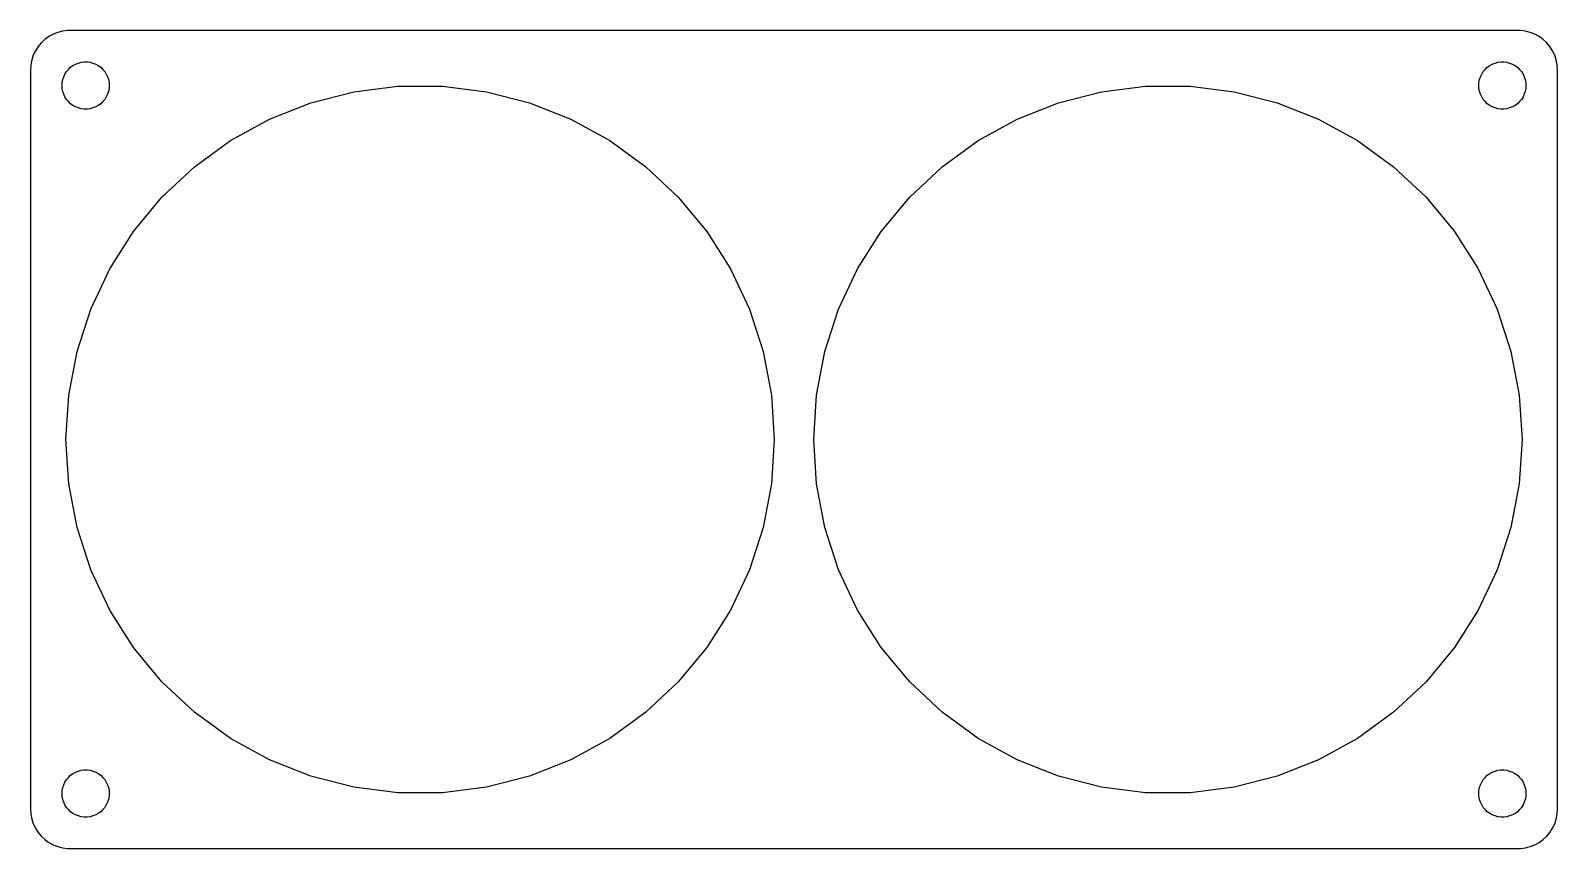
# Model space of a CAD drawing. Header units: metres. Extents: x -97 to 97, y -52 to 52.
import ezdxf

# ---------------------------------------------------------------- set-up
doc = ezdxf.new("R2010")
doc.units = ezdxf.units.M

msp = doc.modelspace()

# ---------------------------------------------------------------- linework, layer by layer
for p, q in [((-95.1871, 50.8526), (-95.6448, 50.4227)), ((-94.6791, 51.2216), (-95.1871, 50.8526)), ((-94.1289, 51.5241), (-94.6791, 51.2216)), ((-93.5451, 51.7553), (-94.1289, 51.5241)), ((-92.9369, 51.9114), (-93.5451, 51.7553)), ((-92.3139, 51.9901), (-92.9369, 51.9114)), ((92.3139, 51.9901), (-92.3139, 51.9901)), ((92.9369, 51.9114), (92.3139, 51.9901)), ((93.5451, 51.7553), (92.9369, 51.9114)), ((94.1289, 51.5241), (93.5451, 51.7553)), ((94.6791, 51.2216), (94.1289, 51.5241)), ((95.1871, 50.8526), (94.6791, 51.2216)), ((95.6448, 50.4227), (95.1871, 50.8526)), ((-96.6489, 48.8406), (-96.8429, 48.2434)), ((-96.3815, 49.4088), (-96.6489, 48.8406)), ((-96.0451, 49.9389), (-96.3815, 49.4088)), ((-95.6448, 50.4227), (-96.0451, 49.9389)), ((96.0451, 49.9389), (95.6448, 50.4227)), ((96.3815, 49.4088), (96.0451, 49.9389)), ((96.6489, 48.8406), (96.3815, 49.4088)), ((96.8429, 48.2434), (96.6489, 48.8406)), ((-96.9606, 47.6267), (-97, 47)), ((-97, 47), (-97, -47)), ((-96.8429, 48.2434), (-96.9606, 47.6267)), ((-92.6289, 46.4453), (-92.427, 46.7634)), ((-92.427, 46.7634), (-92.1869, 47.0536)), ((-92.1869, 47.0536), (-91.9123, 47.3115)), ((-91.9123, 47.3115), (-91.6075, 47.533)), ((-91.6075, 47.533), (-91.2773, 47.7145)), ((-91.2773, 47.7145), (-90.927, 47.8532)), ((-90.927, 47.8532), (-90.5621, 47.9469)), ((-90.5621, 47.9469), (-90.1884, 47.9941)), ((-90.1884, 47.9941), (-89.8116, 47.9941)), ((-89.8116, 47.9941), (-89.4379, 47.9469)), ((-89.4379, 47.9469), (-89.073, 47.8532)), ((-89.073, 47.8532), (-88.7227, 47.7145)), ((-88.7227, 47.7145), (-88.3925, 47.533)), ((-88.3925, 47.533), (-88.0877, 47.3115)), ((-88.0877, 47.3115), (-87.8131, 47.0536)), ((-87.8131, 47.0536), (-87.573, 46.7634)), ((-87.573, 46.7634), (-87.3711, 46.4453)), ((87.3711, 46.4453), (87.573, 46.7634)), ((87.573, 46.7634), (87.8131, 47.0536)), ((87.8131, 47.0536), (88.0877, 47.3115)), ((88.0877, 47.3115), (88.3925, 47.533)), ((88.3925, 47.533), (88.7227, 47.7145)), ((88.7227, 47.7145), (89.073, 47.8532)), ((89.073, 47.8532), (89.4379, 47.9469)), ((89.4379, 47.9469), (89.8116, 47.9941)), ((89.8116, 47.9941), (90.1884, 47.9941)), ((90.1884, 47.9941), (90.5621, 47.9469)), ((90.5621, 47.9469), (90.927, 47.8532)), ((90.927, 47.8532), (91.2773, 47.7145)), ((91.2773, 47.7145), (91.6075, 47.533)), ((91.6075, 47.533), (91.9123, 47.3115)), ((91.9123, 47.3115), (92.1869, 47.0536)), ((92.1869, 47.0536), (92.427, 46.7634)), ((92.427, 46.7634), (92.6289, 46.4453)), ((96.9606, 47.6267), (96.8429, 48.2434)), ((97, 47), (96.9606, 47.6267)), ((97, -47), (97, 47)), ((-93, 45), (-92.9763, 45.376)), ((-92.9763, 44.624), (-93, 45)), ((-92.9763, 45.376), (-92.9057, 45.7461)), ((-92.9057, 44.2539), (-92.9763, 44.624)), ((-92.9057, 45.7461), (-92.7893, 46.1044)), ((-92.7893, 46.1044), (-92.6289, 46.4453)), ((-87.3711, 46.4453), (-87.2107, 46.1044)), ((-87.2107, 46.1044), (-87.0943, 45.7461)), ((-87.0943, 45.7461), (-87.0237, 45.376)), ((-87.0237, 44.624), (-87.0943, 44.2539)), ((-87.0237, 45.376), (-87, 45)), ((-87, 45), (-87.0237, 44.624)), ((-55.9322, 44.2029), (-50.3256, 44.9112)), ((-50.3256, 44.9112), (-44.6744, 44.9112)), ((-44.6744, 44.9112), (-39.0678, 44.2029)), ((39.0678, 44.2029), (44.6744, 44.9112)), ((44.6744, 44.9112), (50.3256, 44.9112)), ((50.3256, 44.9112), (55.9322, 44.2029)), ((87, 45), (87.0237, 45.376)), ((87.0237, 44.624), (87, 45)), ((87.0237, 45.376), (87.0943, 45.7461)), ((87.0943, 44.2539), (87.0237, 44.624)), ((87.0943, 45.7461), (87.2107, 46.1044)), ((87.2107, 46.1044), (87.3711, 46.4453)), ((92.6289, 46.4453), (92.7893, 46.1044)), ((92.7893, 46.1044), (92.9057, 45.7461)), ((92.9057, 45.7461), (92.9763, 45.376)), ((92.9763, 44.624), (92.9057, 44.2539)), ((92.9763, 45.376), (93, 45)), ((93, 45), (92.9763, 44.624)), ((-92.7893, 43.8956), (-92.9057, 44.2539)), ((-92.6289, 43.5547), (-92.7893, 43.8956)), ((-92.427, 43.2366), (-92.6289, 43.5547)), ((-92.1869, 42.9464), (-92.427, 43.2366)), ((-91.9123, 42.6885), (-92.1869, 42.9464)), ((-91.6075, 42.467), (-91.9123, 42.6885)), ((-88.0877, 42.6885), (-88.3925, 42.467)), ((-87.8131, 42.9464), (-88.0877, 42.6885)), ((-87.573, 43.2366), (-87.8131, 42.9464)), ((-87.3711, 43.5547), (-87.573, 43.2366)), ((-87.2107, 43.8956), (-87.3711, 43.5547)), ((-87.0943, 44.2539), (-87.2107, 43.8956)), ((-66.6601, 40.7172), (-61.4058, 42.7975)), ((-61.4058, 42.7975), (-55.9322, 44.2029)), ((-39.0678, 44.2029), (-33.5942, 42.7975)), ((-33.5942, 42.7975), (-28.3399, 40.7172)), ((28.3399, 40.7172), (33.5942, 42.7975)), ((33.5942, 42.7975), (39.0678, 44.2029)), ((55.9322, 44.2029), (61.4058, 42.7975)), ((61.4058, 42.7975), (66.6601, 40.7172)), ((87.2107, 43.8956), (87.0943, 44.2539)), ((87.3711, 43.5547), (87.2107, 43.8956)), ((87.573, 43.2366), (87.3711, 43.5547)), ((87.8131, 42.9464), (87.573, 43.2366)), ((88.0877, 42.6885), (87.8131, 42.9464)), ((88.3925, 42.467), (88.0877, 42.6885)), ((91.9123, 42.6885), (91.6075, 42.467)), ((92.1869, 42.9464), (91.9123, 42.6885)), ((92.427, 43.2366), (92.1869, 42.9464)), ((92.6289, 43.5547), (92.427, 43.2366)), ((92.7893, 43.8956), (92.6289, 43.5547)), ((92.9057, 44.2539), (92.7893, 43.8956)), ((-91.2773, 42.2855), (-91.6075, 42.467)), ((-90.927, 42.1468), (-91.2773, 42.2855)), ((-90.5621, 42.0531), (-90.927, 42.1468)), ((-90.1884, 42.0059), (-90.5621, 42.0531)), ((-89.8116, 42.0059), (-90.1884, 42.0059)), ((-89.4379, 42.0531), (-89.8116, 42.0059)), ((-89.073, 42.1468), (-89.4379, 42.0531)), ((-88.7227, 42.2855), (-89.073, 42.1468)), ((-88.3925, 42.467), (-88.7227, 42.2855)), ((88.7227, 42.2855), (88.3925, 42.467)), ((89.073, 42.1468), (88.7227, 42.2855)), ((89.4379, 42.0531), (89.073, 42.1468)), ((89.8116, 42.0059), (89.4379, 42.0531)), ((90.1884, 42.0059), (89.8116, 42.0059)), ((90.5621, 42.0531), (90.1884, 42.0059)), ((90.927, 42.1468), (90.5621, 42.0531)), ((91.2773, 42.2855), (90.927, 42.1468)), ((91.6075, 42.467), (91.2773, 42.2855)), ((-71.6122, 37.9948), (-66.6601, 40.7172)), ((-28.3399, 40.7172), (-23.3878, 37.9948)), ((23.3878, 37.9948), (28.3399, 40.7172)), ((66.6601, 40.7172), (71.6122, 37.9948)), ((-76.1841, 34.6731), (-71.6122, 37.9948)), ((-23.3878, 37.9948), (-18.8159, 34.6731)), ((18.8159, 34.6731), (23.3878, 37.9948)), ((71.6122, 37.9948), (76.1841, 34.6731)), ((-80.3036, 30.8046), (-76.1841, 34.6731)), ((-18.8159, 34.6731), (-14.6964, 30.8046)), ((14.6964, 30.8046), (18.8159, 34.6731)), ((76.1841, 34.6731), (80.3036, 30.8046)), ((-83.9058, 26.4503), (-80.3036, 30.8046)), ((-14.6964, 30.8046), (-11.0942, 26.4503)), ((11.0942, 26.4503), (14.6964, 30.8046)), ((80.3036, 30.8046), (83.9058, 26.4503)), ((-86.9338, 21.6789), (-83.9058, 26.4503)), ((-11.0942, 26.4503), (-8.06619, 21.6789)), ((8.06619, 21.6789), (11.0942, 26.4503)), ((83.9058, 26.4503), (86.9338, 21.6789)), ((-89.3399, 16.5656), (-86.9338, 21.6789)), ((-8.06619, 21.6789), (-5.66005, 16.5656)), ((5.66005, 16.5656), (8.06619, 21.6789)), ((86.9338, 21.6789), (89.3399, 16.5656)), ((-91.0862, 11.191), (-89.3399, 16.5656)), ((-5.66005, 16.5656), (-3.91376, 11.191)), ((3.91376, 11.191), (5.66005, 16.5656)), ((89.3399, 16.5656), (91.0862, 11.191)), ((-92.1452, 5.63998), (-91.0862, 11.191)), ((-3.91376, 11.191), (-2.85483, 5.63998)), ((2.85483, 5.63998), (3.91376, 11.191)), ((91.0862, 11.191), (92.1452, 5.63998)), ((-92.5, 0), (-92.1452, 5.63998)), ((-2.85483, 5.63998), (-2.5, 0)), ((2.5, 0), (2.85483, 5.63998)), ((92.1452, 5.63998), (92.5, 0)), ((-92.1452, -5.63998), (-92.5, 0)), ((-2.5, 0), (-2.85483, -5.63998)), ((2.85483, -5.63998), (2.5, 0)), ((92.5, 0), (92.1452, -5.63998)), ((-91.0862, -11.191), (-92.1452, -5.63998)), ((-2.85483, -5.63998), (-3.91376, -11.191)), ((3.91376, -11.191), (2.85483, -5.63998)), ((92.1452, -5.63998), (91.0862, -11.191)), ((-89.3399, -16.5656), (-91.0862, -11.191)), ((-3.91376, -11.191), (-5.66005, -16.5656)), ((5.66005, -16.5656), (3.91376, -11.191)), ((91.0862, -11.191), (89.3399, -16.5656)), ((-86.9338, -21.6789), (-89.3399, -16.5656)), ((-5.66005, -16.5656), (-8.06619, -21.6789)), ((8.06619, -21.6789), (5.66005, -16.5656)), ((89.3399, -16.5656), (86.9338, -21.6789)), ((-83.9058, -26.4503), (-86.9338, -21.6789)), ((-8.06619, -21.6789), (-11.0942, -26.4503)), ((11.0942, -26.4503), (8.06619, -21.6789)), ((86.9338, -21.6789), (83.9058, -26.4503)), ((-80.3036, -30.8046), (-83.9058, -26.4503)), ((-11.0942, -26.4503), (-14.6964, -30.8046)), ((14.6964, -30.8046), (11.0942, -26.4503)), ((83.9058, -26.4503), (80.3036, -30.8046)), ((-76.1841, -34.6731), (-80.3036, -30.8046)), ((-14.6964, -30.8046), (-18.8159, -34.6731)), ((18.8159, -34.6731), (14.6964, -30.8046)), ((80.3036, -30.8046), (76.1841, -34.6731)), ((-71.6122, -37.9948), (-76.1841, -34.6731)), ((-18.8159, -34.6731), (-23.3878, -37.9948)), ((23.3878, -37.9948), (18.8159, -34.6731)), ((76.1841, -34.6731), (71.6122, -37.9948)), ((-66.6601, -40.7172), (-71.6122, -37.9948)), ((-23.3878, -37.9948), (-28.3399, -40.7172)), ((28.3399, -40.7172), (23.3878, -37.9948)), ((71.6122, -37.9948), (66.6601, -40.7172)), ((-61.4058, -42.7975), (-66.6601, -40.7172)), ((-28.3399, -40.7172), (-33.5942, -42.7975)), ((33.5942, -42.7975), (28.3399, -40.7172)), ((66.6601, -40.7172), (61.4058, -42.7975)), ((-91.9123, -42.6885), (-91.6075, -42.467)), ((-91.6075, -42.467), (-91.2773, -42.2855)), ((-91.2773, -42.2855), (-90.927, -42.1468)), ((-90.927, -42.1468), (-90.5621, -42.0531)), ((-90.5621, -42.0531), (-90.1884, -42.0059)), ((-90.1884, -42.0059), (-89.8116, -42.0059)), ((-89.8116, -42.0059), (-89.4379, -42.0531)), ((-89.4379, -42.0531), (-89.073, -42.1468)), ((-89.073, -42.1468), (-88.7227, -42.2855)), ((-88.7227, -42.2855), (-88.3925, -42.467)), ((-88.3925, -42.467), (-88.0877, -42.6885)), ((88.0877, -42.6885), (88.3925, -42.467)), ((88.3925, -42.467), (88.7227, -42.2855)), ((88.7227, -42.2855), (89.073, -42.1468)), ((89.073, -42.1468), (89.4379, -42.0531)), ((89.4379, -42.0531), (89.8116, -42.0059)), ((89.8116, -42.0059), (90.1884, -42.0059)), ((90.1884, -42.0059), (90.5621, -42.0531)), ((90.5621, -42.0531), (90.927, -42.1468)), ((90.927, -42.1468), (91.2773, -42.2855)), ((91.2773, -42.2855), (91.6075, -42.467)), ((91.6075, -42.467), (91.9123, -42.6885)), ((-92.9763, -44.624), (-92.9057, -44.2539)), ((-92.9057, -44.2539), (-92.7893, -43.8956)), ((-92.7893, -43.8956), (-92.6289, -43.5547)), ((-92.6289, -43.5547), (-92.427, -43.2366)), ((-92.427, -43.2366), (-92.1869, -42.9464)), ((-92.1869, -42.9464), (-91.9123, -42.6885)), ((-88.0877, -42.6885), (-87.8131, -42.9464)), ((-87.8131, -42.9464), (-87.573, -43.2366)), ((-87.573, -43.2366), (-87.3711, -43.5547)), ((-87.3711, -43.5547), (-87.2107, -43.8956)), ((-87.2107, -43.8956), (-87.0943, -44.2539)), ((-87.0943, -44.2539), (-87.0237, -44.624)), ((-55.9322, -44.2029), (-61.4058, -42.7975)), ((-50.3256, -44.9112), (-55.9322, -44.2029)), ((-39.0678, -44.2029), (-44.6744, -44.9112)), ((-33.5942, -42.7975), (-39.0678, -44.2029)), ((39.0678, -44.2029), (33.5942, -42.7975)), ((44.6744, -44.9112), (39.0678, -44.2029)), ((55.9322, -44.2029), (50.3256, -44.9112)), ((61.4058, -42.7975), (55.9322, -44.2029)), ((87.0237, -44.624), (87.0943, -44.2539)), ((87.0943, -44.2539), (87.2107, -43.8956)), ((87.2107, -43.8956), (87.3711, -43.5547)), ((87.3711, -43.5547), (87.573, -43.2366)), ((87.573, -43.2366), (87.8131, -42.9464)), ((87.8131, -42.9464), (88.0877, -42.6885)), ((91.9123, -42.6885), (92.1869, -42.9464)), ((92.1869, -42.9464), (92.427, -43.2366)), ((92.427, -43.2366), (92.6289, -43.5547)), ((92.6289, -43.5547), (92.7893, -43.8956)), ((92.7893, -43.8956), (92.9057, -44.2539)), ((92.9057, -44.2539), (92.9763, -44.624)), ((-93, -45), (-92.9763, -44.624)), ((-92.9763, -45.376), (-93, -45)), ((-92.9057, -45.7461), (-92.9763, -45.376)), ((-92.7893, -46.1044), (-92.9057, -45.7461)), ((-92.6289, -46.4453), (-92.7893, -46.1044)), ((-92.427, -46.7634), (-92.6289, -46.4453)), ((-87.3711, -46.4453), (-87.573, -46.7634)), ((-87.2107, -46.1044), (-87.3711, -46.4453)), ((-87.0943, -45.7461), (-87.2107, -46.1044)), ((-87.0237, -45.376), (-87.0943, -45.7461)), ((-87.0237, -44.624), (-87, -45)), ((-87, -45), (-87.0237, -45.376)), ((-44.6744, -44.9112), (-50.3256, -44.9112)), ((50.3256, -44.9112), (44.6744, -44.9112)), ((87, -45), (87.0237, -44.624)), ((87.0237, -45.376), (87, -45)), ((87.0943, -45.7461), (87.0237, -45.376)), ((87.2107, -46.1044), (87.0943, -45.7461)), ((87.3711, -46.4453), (87.2107, -46.1044)), ((87.573, -46.7634), (87.3711, -46.4453)), ((92.6289, -46.4453), (92.427, -46.7634)), ((92.7893, -46.1044), (92.6289, -46.4453)), ((92.9057, -45.7461), (92.7893, -46.1044)), ((92.9763, -45.376), (92.9057, -45.7461)), ((92.9763, -44.624), (93, -45)), ((93, -45), (92.9763, -45.376)), ((-97, -47), (-96.9606, -47.6267)), ((-96.9606, -47.6267), (-96.8429, -48.2434)), ((-96.8429, -48.2434), (-96.6489, -48.8406)), ((-92.1869, -47.0536), (-92.427, -46.7634)), ((-91.9123, -47.3115), (-92.1869, -47.0536)), ((-91.6075, -47.533), (-91.9123, -47.3115)), ((-91.2773, -47.7145), (-91.6075, -47.533)), ((-90.927, -47.8532), (-91.2773, -47.7145)), ((-90.5621, -47.9469), (-90.927, -47.8532)), ((-90.1884, -47.9941), (-90.5621, -47.9469)), ((-89.8116, -47.9941), (-90.1884, -47.9941)), ((-89.4379, -47.9469), (-89.8116, -47.9941)), ((-89.073, -47.8532), (-89.4379, -47.9469)), ((-88.7227, -47.7145), (-89.073, -47.8532)), ((-88.3925, -47.533), (-88.7227, -47.7145)), ((-88.0877, -47.3115), (-88.3925, -47.533)), ((-87.8131, -47.0536), (-88.0877, -47.3115)), ((-87.573, -46.7634), (-87.8131, -47.0536)), ((87.8131, -47.0536), (87.573, -46.7634)), ((88.0877, -47.3115), (87.8131, -47.0536)), ((88.3925, -47.533), (88.0877, -47.3115)), ((88.7227, -47.7145), (88.3925, -47.533)), ((89.073, -47.8532), (88.7227, -47.7145)), ((89.4379, -47.9469), (89.073, -47.8532)), ((89.8116, -47.9941), (89.4379, -47.9469)), ((90.1884, -47.9941), (89.8116, -47.9941)), ((90.5621, -47.9469), (90.1884, -47.9941)), ((90.927, -47.8532), (90.5621, -47.9469)), ((91.2773, -47.7145), (90.927, -47.8532)), ((91.6075, -47.533), (91.2773, -47.7145)), ((91.9123, -47.3115), (91.6075, -47.533)), ((92.1869, -47.0536), (91.9123, -47.3115)), ((92.427, -46.7634), (92.1869, -47.0536)), ((96.6489, -48.8406), (96.8429, -48.2434)), ((96.8429, -48.2434), (96.9606, -47.6267)), ((96.9606, -47.6267), (97, -47)), ((-96.6489, -48.8406), (-96.3815, -49.4088)), ((-96.3815, -49.4088), (-96.0451, -49.9389)), ((-96.0451, -49.9389), (-95.6448, -50.4227)), ((-95.6448, -50.4227), (-95.1871, -50.8526)), ((95.1871, -50.8526), (95.6448, -50.4227)), ((95.6448, -50.4227), (96.0451, -49.9389)), ((96.0451, -49.9389), (96.3815, -49.4088)), ((96.3815, -49.4088), (96.6489, -48.8406)), ((-95.1871, -50.8526), (-94.6791, -51.2216)), ((-94.6791, -51.2216), (-94.1289, -51.5241)), ((-94.1289, -51.5241), (-93.5451, -51.7553)), ((-93.5451, -51.7553), (-92.9369, -51.9114)), ((-92.9369, -51.9114), (-92.3139, -51.9901)), ((-92.3139, -51.9901), (92.3139, -51.9901)), ((92.3139, -51.9901), (92.9369, -51.9114)), ((92.9369, -51.9114), (93.5451, -51.7553)), ((93.5451, -51.7553), (94.1289, -51.5241)), ((94.1289, -51.5241), (94.6791, -51.2216)), ((94.6791, -51.2216), (95.1871, -50.8526))]:
    msp.add_line(p, q)

doc.saveas('drawing.dxf')
